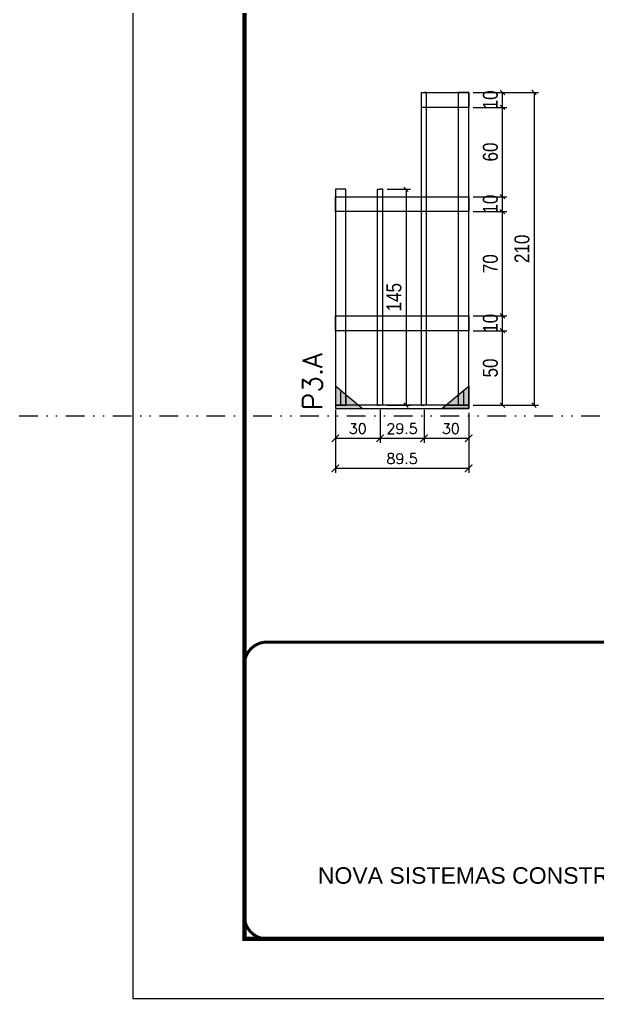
# Model space of a CAD drawing. Extents: x 13770 to 23315, y 867 to 16997.
# Drawn here: x 15908 to 16296, y 7758 to 8416 of the extents above; entities that cross this region are included whole.
import ezdxf

# ---------------------------------------------------------------- set-up
doc = ezdxf.new("R2010")
doc.units = 0
for name, pattern in [('CONTINUO', [0]), ('DASHED', [0.75, 0.5, -0.25]), ('DIVIDE2', [0.625, 0.25, -0.125, 0, -0.125, 0, -0.125]), ('HIDDEN', [0.375, 0.25, -0.125])]:
    doc.linetypes.add(name, pattern=pattern)
for name, color, linetype in [('COTA', 241, 'Continuous'), ('Nível', 160, 'Continuous'), ('SARR_2.2x10', 60, 'Continuous'), ('SARR_3.5x7', 81, 'Continuous'), ('SARR_7x7', 40, 'Continuous')]:
    doc.layers.add(name, color=color, linetype=linetype)
for name, color, linetype, lineweight in [('Folhas', 255, 'Continuous', 9), ('Madeira', 126, 'Continuous', 18), ('Sarr 2.2x7', 40, 'Continuous', 9), ('SARRAFO DE PRESSAO', 251, 'DASHED', 9), ('Texto Seção', 7, 'Continuous', 15)]:
    doc.layers.add(name, color=color, linetype=linetype, lineweight=lineweight)
doc.styles.add('ARIAL', font='arial.ttf')
doc.styles.add('COTA TECNICA', font='techl___.ttf', dxfattribs={"height": 10})
doc.styles.add('REGUA-120', font='ROMANS.shx', dxfattribs={"height": 15})
doc.styles.add('ROMANS', font='romans.shx')
doc.dimstyles.new('Cota Paínel', dxfattribs={"dimtxt": 7, "dimasz": 5, "dimexe": 3, "dimexo": 3, "dimgap": 3, "dimtad": 1, "dimdec": 1, "dimzin": 12, "dimdsep": 46, "dimtxsty": 'ROMANS', "dimblk": 'ARCHTICK', "dimcen": 0, "dimclrd": 4, "dimclre": 4, "dimclrt": 1, "dimadec": 1, "dimazin": 3, "dimtfac": 1, "dimtdec": 1, "dimtmove": 0, "dimatfit": 3, "dimldrblk": 'OBLIQUE', "dimfxl": 1, "dimtolj": 1, "dimtzin": 12, "dimarcsym": 0})
doc.dimstyles.new('PAINEL', dxfattribs={"dimtxt": 10, "dimasz": 3, "dimexe": 3, "dimexo": 3, "dimgap": 3, "dimtad": 1, "dimdec": 1, "dimzin": 12, "dimdsep": 46, "dimtxsty": 'COTA TECNICA', "dimblk1": 'OBLIQUE', "dimblk2": 'OBLIQUE', "dimsah": 1, "dimcen": 0.9, "dimclrd": 4, "dimclre": 4, "dimclrt": 240, "dimadec": 1, "dimazin": 3, "dimtfac": 1, "dimtdec": 1, "dimtmove": 0, "dimatfit": 3, "dimfxl": 1, "dimtolj": 1, "dimtzin": 12, "dimarcsym": 0})

# ---------------------------------------------------------------- blocks, each defined once
blk = doc.blocks.new('9999999999')
at = {"color": 30, "linetype": 'CONTINUO', "const_width": 2}
blk.add_lwpolyline([(99583.98, 34230.21), (99583.98, 34414.45, 0.414214), (99568.98, 34429.45), (98228.98, 34429.45, 0.414214), (98213.98, 34414.45), (98213.98, 34245.21, 0.414214), (98228.98, 34230.21), (99583.98, 34230.21)], format="xyb", dxfattribs=at)
at = {"layer": 'Folhas'}
blk.add_lwpolyline([(98138.98, 34190.21), (99623.98, 34190.21), (99623.98, 35240.21), (98138.98, 35240.21)], close=True, dxfattribs=at)
at = {"layer": 'Folhas', "color": 30, "const_width": 3}
blk.add_lwpolyline([(98213.98, 34230.21), (99583.98, 34230.21), (99583.98, 35200.21), (98213.98, 35200.21)], close=True, dxfattribs=at)
at = {"color": 7, "linetype": 'Continuous', "ltscale": 5, "style": 'ARIAL'}
blk.add_text('NOVA SISTEMAS CONSTRUTIVOS', height=11.0592, dxfattribs=at).set_placement((98263.19, 34267.21))
blk = doc.blocks.new('_ArchTick')
at = {"color": 0, "linetype": 'ByBlock', "const_width": 0.15}
blk.add_lwpolyline([(-0.5, -0.5), (0.5, 0.5)], dxfattribs=at)
blk = doc.blocks.new('*D877')
at = {"layer": 'COTA', "color": 4, "lineweight": -2, "transparency": 16777216}
for p, q in [((16120.52, 8138.58), (16120.52, 8111.4)), ((16210.02, 8138.58), (16210.02, 8111.4)), ((16210.02, 8114.4), (16120.52, 8114.4))]:
    blk.add_line(p, q, dxfattribs=at)
at = {"layer": 'Defpoints', "color": 0, "transparency": 16777216}
for p in [(16120.52, 8141.58), (16210.02, 8141.58), (16120.52, 8114.4)]:
    blk.add_point(p, dxfattribs=at)
at = {"layer": 'COTA', "color": 4, "lineweight": -2, "transparency": 16777216, "xscale": 5, "yscale": 5, "zscale": 5, "rotation": 180}
blk.add_blockref('_ArchTick', (16120.52, 8114.4), dxfattribs=at)
at = {"layer": 'COTA', "color": 4, "lineweight": -2, "transparency": 16777216, "xscale": 5, "yscale": 5, "zscale": 5}
blk.add_blockref('_ArchTick', (16210.02, 8114.4), dxfattribs=at)
at = {"layer": 'COTA', "color": 1, "transparency": 16777216, "insert": (16165.27, 8120.9), "char_height": 7, "attachment_point": 5, "style": 'ROMANS'}
blk.add_mtext('\\A1;89.5', dxfattribs=at)
blk = doc.blocks.new('_Oblique')
at = {"color": 0, "linetype": 'ByBlock', "lineweight": -2}
blk.add_line((-0.5, -0.5), (0.5, 0.5), dxfattribs=at)
blk = doc.blocks.new('*D878')
at = {"layer": 'COTA', "color": 4, "lineweight": -2, "transparency": 16777216}
for p, q in [((16180.02, 8153.78), (16180.02, 8131.58)), ((16210.02, 8151.58), (16210.02, 8131.58)), ((16180.02, 8134.58), (16210.02, 8134.58))]:
    blk.add_line(p, q, dxfattribs=at)
at = {"layer": 'Defpoints', "color": 0, "transparency": 16777216}
for p in [(16180.02, 8156.78), (16210.02, 8154.58), (16210.02, 8134.58)]:
    blk.add_point(p, dxfattribs=at)
at = {"layer": 'COTA', "color": 4, "lineweight": -2, "transparency": 16777216, "xscale": 5, "yscale": 5, "zscale": 5, "rotation": 180}
blk.add_blockref('_ArchTick', (16180.02, 8134.58), dxfattribs=at)
at = {"layer": 'COTA', "color": 4, "lineweight": -2, "transparency": 16777216, "xscale": 5, "yscale": 5, "zscale": 5}
blk.add_blockref('_ArchTick', (16210.02, 8134.58), dxfattribs=at)
at = {"layer": 'COTA', "color": 1, "transparency": 16777216, "insert": (16198.02, 8141.08), "char_height": 7, "attachment_point": 5, "style": 'ROMANS'}
blk.add_mtext('\\A1;30', dxfattribs=at)
blk = doc.blocks.new('*D879')
at = {"layer": 'COTA', "color": 4, "lineweight": -2, "transparency": 16777216}
for p, q in [((16120.52, 8153.78), (16120.52, 8131.58)), ((16150.52, 8153.78), (16150.52, 8131.58)), ((16120.52, 8134.58), (16150.52, 8134.58))]:
    blk.add_line(p, q, dxfattribs=at)
at = {"layer": 'Defpoints', "color": 0, "transparency": 16777216}
for p in [(16120.52, 8156.78), (16150.52, 8156.78), (16150.52, 8134.58)]:
    blk.add_point(p, dxfattribs=at)
at = {"layer": 'COTA', "color": 4, "lineweight": -2, "transparency": 16777216, "xscale": 5, "yscale": 5, "zscale": 5, "rotation": 180}
blk.add_blockref('_ArchTick', (16120.52, 8134.58), dxfattribs=at)
at = {"layer": 'COTA', "color": 4, "lineweight": -2, "transparency": 16777216, "xscale": 5, "yscale": 5, "zscale": 5}
blk.add_blockref('_ArchTick', (16150.52, 8134.58), dxfattribs=at)
at = {"layer": 'COTA', "color": 1, "transparency": 16777216, "insert": (16135.52, 8141.08), "char_height": 7, "attachment_point": 5, "style": 'ROMANS'}
blk.add_mtext('\\A1;30', dxfattribs=at)
blk = doc.blocks.new('*D880')
at = {"layer": 'COTA', "color": 4, "lineweight": -2, "transparency": 16777216}
for p, q in [((16150.52, 8153.78), (16150.52, 8131.58)), ((16180.02, 8153.78), (16180.02, 8131.58)), ((16150.52, 8134.58), (16180.02, 8134.58))]:
    blk.add_line(p, q, dxfattribs=at)
at = {"layer": 'Defpoints', "color": 0, "transparency": 16777216}
for p in [(16150.52, 8156.78), (16180.02, 8156.78), (16180.02, 8134.58)]:
    blk.add_point(p, dxfattribs=at)
at = {"layer": 'COTA', "color": 4, "lineweight": -2, "transparency": 16777216, "xscale": 5, "yscale": 5, "zscale": 5, "rotation": 180}
blk.add_blockref('_ArchTick', (16150.52, 8134.58), dxfattribs=at)
at = {"layer": 'COTA', "color": 4, "lineweight": -2, "transparency": 16777216, "xscale": 5, "yscale": 5, "zscale": 5}
blk.add_blockref('_ArchTick', (16180.02, 8134.58), dxfattribs=at)
at = {"layer": 'COTA', "color": 1, "transparency": 16777216, "insert": (16165.27, 8141.08), "char_height": 7, "attachment_point": 5, "style": 'ROMANS'}
blk.add_mtext('\\A1;29.5', dxfattribs=at)
blk = doc.blocks.new('*D881')
at = {"layer": 'COTA', "color": 4, "lineweight": -2, "transparency": 16777216}
for p, q in [((16213.02, 8206.78), (16235.72, 8206.78)), ((16232.72, 8156.78), (16232.72, 8206.78)), ((16213.02, 8156.78), (16235.72, 8156.78))]:
    blk.add_line(p, q, dxfattribs=at)
at = {"layer": 'Defpoints', "color": 0, "transparency": 16777216}
for p in [(16210.02, 8206.78), (16232.72, 8206.78), (16210.02, 8156.78)]:
    blk.add_point(p, dxfattribs=at)
at = {"layer": 'COTA', "color": 4, "lineweight": -2, "transparency": 16777216, "xscale": 3, "yscale": 3, "zscale": 3}
for p, rotation in [((16232.72, 8206.78), 90), ((16232.72, 8156.78), 270)]:
    blk.add_blockref('_Oblique', p, dxfattribs=dict(at, rotation=rotation))
at = {"layer": 'COTA', "color": 240, "transparency": 16777216, "insert": (16224.61, 8181.78), "char_height": 10, "attachment_point": 5, "rotation": 90, "style": 'COTA TECNICA'}
blk.add_mtext('\\A1;50', dxfattribs=at)
blk = doc.blocks.new('*D882')
at = {"layer": 'COTA', "color": 4, "lineweight": -2, "transparency": 16777216}
for p, q in [((16213.02, 8216.78), (16235.72, 8216.78)), ((16232.72, 8206.78), (16232.72, 8216.78)), ((16213.02, 8206.78), (16235.72, 8206.78))]:
    blk.add_line(p, q, dxfattribs=at)
at = {"layer": 'Defpoints', "color": 0, "transparency": 16777216}
for p in [(16210.02, 8216.78), (16232.72, 8216.78), (16210.02, 8206.78)]:
    blk.add_point(p, dxfattribs=at)
at = {"layer": 'COTA', "color": 4, "lineweight": -2, "transparency": 16777216, "xscale": 3, "yscale": 3, "zscale": 3}
for p, rotation in [((16232.72, 8216.78), 90), ((16232.72, 8206.78), 270)]:
    blk.add_blockref('_Oblique', p, dxfattribs=dict(at, rotation=rotation))
at = {"layer": 'COTA', "color": 240, "transparency": 16777216, "insert": (16224.61, 8211.78), "char_height": 10, "attachment_point": 5, "rotation": 90, "style": 'COTA TECNICA'}
blk.add_mtext('\\A1;10', dxfattribs=at)
blk = doc.blocks.new('*D883')
at = {"layer": 'COTA', "color": 4, "lineweight": -2, "transparency": 16777216}
for p, q in [((16213.02, 8286.78), (16235.72, 8286.78)), ((16232.72, 8216.78), (16232.72, 8286.78)), ((16213.02, 8216.78), (16235.72, 8216.78))]:
    blk.add_line(p, q, dxfattribs=at)
at = {"layer": 'Defpoints', "color": 0, "transparency": 16777216}
for p in [(16210.02, 8286.78), (16232.72, 8286.78), (16210.02, 8216.78)]:
    blk.add_point(p, dxfattribs=at)
at = {"layer": 'COTA', "color": 4, "lineweight": -2, "transparency": 16777216, "xscale": 3, "yscale": 3, "zscale": 3}
for p, rotation in [((16232.72, 8286.78), 90), ((16232.72, 8216.78), 270)]:
    blk.add_blockref('_Oblique', p, dxfattribs=dict(at, rotation=rotation))
at = {"layer": 'COTA', "color": 240, "transparency": 16777216, "insert": (16224.61, 8251.78), "char_height": 10, "attachment_point": 5, "rotation": 90, "style": 'COTA TECNICA'}
blk.add_mtext('\\A1;70', dxfattribs=at)
blk = doc.blocks.new('*D884')
at = {"layer": 'COTA', "color": 4, "lineweight": -2, "transparency": 16777216}
for p, q in [((16213.02, 8296.78), (16235.72, 8296.78)), ((16232.72, 8286.78), (16232.72, 8296.78)), ((16213.02, 8286.78), (16235.72, 8286.78))]:
    blk.add_line(p, q, dxfattribs=at)
at = {"layer": 'Defpoints', "color": 0, "transparency": 16777216}
for p in [(16210.02, 8296.78), (16232.72, 8296.78), (16210.02, 8286.78)]:
    blk.add_point(p, dxfattribs=at)
at = {"layer": 'COTA', "color": 4, "lineweight": -2, "transparency": 16777216, "xscale": 3, "yscale": 3, "zscale": 3}
for p, rotation in [((16232.72, 8296.78), 90), ((16232.72, 8286.78), 270)]:
    blk.add_blockref('_Oblique', p, dxfattribs=dict(at, rotation=rotation))
at = {"layer": 'COTA', "color": 240, "transparency": 16777216, "insert": (16224.61, 8291.78), "char_height": 10, "attachment_point": 5, "rotation": 90, "style": 'COTA TECNICA'}
blk.add_mtext('\\A1;10', dxfattribs=at)
blk = doc.blocks.new('*D885')
at = {"layer": 'COTA', "color": 4, "lineweight": -2, "transparency": 16777216}
for p, q in [((16213.02, 8356.78), (16235.72, 8356.78)), ((16232.72, 8296.78), (16232.72, 8356.78)), ((16213.02, 8296.78), (16235.72, 8296.78))]:
    blk.add_line(p, q, dxfattribs=at)
at = {"layer": 'Defpoints', "color": 0, "transparency": 16777216}
for p in [(16210.02, 8356.78), (16232.72, 8356.78), (16210.02, 8296.78)]:
    blk.add_point(p, dxfattribs=at)
at = {"layer": 'COTA', "color": 4, "lineweight": -2, "transparency": 16777216, "xscale": 3, "yscale": 3, "zscale": 3}
for p, rotation in [((16232.72, 8356.78), 90), ((16232.72, 8296.78), 270)]:
    blk.add_blockref('_Oblique', p, dxfattribs=dict(at, rotation=rotation))
at = {"layer": 'COTA', "color": 240, "transparency": 16777216, "insert": (16224.61, 8326.78), "char_height": 10, "attachment_point": 5, "rotation": 90, "style": 'COTA TECNICA'}
blk.add_mtext('\\A1;60', dxfattribs=at)
blk = doc.blocks.new('*D886')
at = {"layer": 'COTA', "color": 4, "lineweight": -2, "transparency": 16777216}
for p, q in [((16213.02, 8366.78), (16256.93, 8366.78)), ((16253.93, 8366.78), (16253.93, 8156.78)), ((16213.02, 8156.78), (16256.93, 8156.78))]:
    blk.add_line(p, q, dxfattribs=at)
at = {"layer": 'Defpoints', "color": 0, "transparency": 16777216}
for p in [(16210.02, 8366.78), (16210.02, 8156.78), (16253.93, 8156.78)]:
    blk.add_point(p, dxfattribs=at)
at = {"layer": 'COTA', "color": 4, "lineweight": -2, "transparency": 16777216, "xscale": 3, "yscale": 3, "zscale": 3}
for p, rotation in [((16253.93, 8366.78), 90), ((16253.93, 8156.78), 270)]:
    blk.add_blockref('_Oblique', p, dxfattribs=dict(at, rotation=rotation))
at = {"layer": 'COTA', "color": 240, "transparency": 16777216, "insert": (16245.83, 8261.78), "char_height": 10, "attachment_point": 5, "rotation": 90, "style": 'COTA TECNICA'}
blk.add_mtext('\\A1;210', dxfattribs=at)
blk = doc.blocks.new('*D887')
at = {"layer": 'COTA', "color": 4, "lineweight": -2, "transparency": 16777216}
for p, q in [((16155.27, 8301.78), (16170.97, 8301.78)), ((16167.97, 8301.78), (16167.97, 8156.78)), ((16155.27, 8156.78), (16170.97, 8156.78))]:
    blk.add_line(p, q, dxfattribs=at)
at = {"layer": 'Defpoints', "color": 0, "transparency": 16777216}
for p in [(16152.27, 8301.78), (16152.27, 8156.78), (16167.97, 8156.78)]:
    blk.add_point(p, dxfattribs=at)
at = {"layer": 'COTA', "color": 4, "lineweight": -2, "transparency": 16777216, "xscale": 3, "yscale": 3, "zscale": 3}
for p, rotation in [((16167.97, 8301.78), 90), ((16167.97, 8156.78), 270)]:
    blk.add_blockref('_Oblique', p, dxfattribs=dict(at, rotation=rotation))
at = {"layer": 'COTA', "color": 240, "transparency": 16777216, "insert": (16159.86, 8229.28), "char_height": 10, "attachment_point": 5, "rotation": 90, "style": 'COTA TECNICA'}
blk.add_mtext('\\A1;145', dxfattribs=at)
blk = doc.blocks.new('*D888')
at = {"layer": 'COTA', "color": 4, "lineweight": -2, "transparency": 16777216}
for p, q in [((16213.02, 8366.78), (16235.72, 8366.78)), ((16232.72, 8356.78), (16232.72, 8366.78)), ((16213.02, 8356.78), (16235.72, 8356.78))]:
    blk.add_line(p, q, dxfattribs=at)
at = {"layer": 'Defpoints', "color": 0, "transparency": 16777216}
for p in [(16210.02, 8366.78), (16232.72, 8366.78), (16210.02, 8356.78)]:
    blk.add_point(p, dxfattribs=at)
at = {"layer": 'COTA', "color": 4, "lineweight": -2, "transparency": 16777216, "xscale": 3, "yscale": 3, "zscale": 3}
for p, rotation in [((16232.72, 8366.78), 90), ((16232.72, 8356.78), 270)]:
    blk.add_blockref('_Oblique', p, dxfattribs=dict(at, rotation=rotation))
at = {"layer": 'COTA', "color": 240, "transparency": 16777216, "insert": (16224.61, 8361.78), "char_height": 10, "attachment_point": 5, "rotation": 90, "style": 'COTA TECNICA'}
blk.add_mtext('\\A1;10', dxfattribs=at)

msp = doc.modelspace()

# ---------------------------------------------------------------- hatches: boundary and pattern name
at = {"layer": 'Madeira'}
h = msp.add_hatch(color=252, dxfattribs=at)
h.dxf.hatch_style = 2
h.paths.add_polyline_path([(16120.52, 8169.58), (16120.52, 8154.58), (16138.52, 8154.58)])
h = msp.add_hatch(color=252, dxfattribs=at)
h.dxf.hatch_style = 2
h.paths.add_polyline_path([(16210.02, 8169.58), (16210.02, 8154.58), (16192.02, 8154.58)])

# ---------------------------------------------------------------- linework, layer by layer
at = {"layer": 'Madeira', "color": 1, "linetype": 'HIDDEN'}
for p, q in [((16124.02, 8166.08), (16124.02, 8156.78)), ((16124.02, 8166.08), (16124.02, 8156.78)), ((16206.52, 8166.08), (16206.52, 8156.78)), ((16206.52, 8166.08), (16206.52, 8156.78)), ((16130.35, 8156.78), (16120.52, 8156.78)), ((16130.35, 8156.78), (16120.52, 8156.78)), ((16136.32, 8156.78), (16120.52, 8156.78)), ((16127.52, 8162.58), (16127.52, 8156.78)), ((16194.22, 8156.78), (16210.02, 8156.78)), ((16200.19, 8156.78), (16210.02, 8156.78)), ((16200.19, 8156.78), (16210.02, 8156.78))]:
    msp.add_line(p, q, dxfattribs=at)
at = {"layer": 'Madeira'}
msp.add_line((16120.52, 8156.78), (16120.52, 8154.58), dxfattribs=at)
msp.add_line((16120.52, 8156.78), (16120.52, 8154.58), dxfattribs=at)
msp.add_line((16120.52, 8156.78), (16120.52, 8154.58), dxfattribs=at)
at = {"layer": 'Madeira', "color": 0}
for points in [[(16120.52, 8169.58), (16120.52, 8154.58), (16138.52, 8154.58), (16120.52, 8169.58)], [(16210.02, 8169.58), (16210.02, 8154.58), (16192.02, 8154.58), (16210.02, 8169.58)]]:
    msp.add_lwpolyline(points, dxfattribs=at)
at = {"layer": 'Nível', "color": 4, "linetype": 'DIVIDE2', "ltscale": 50}
msp.add_line((13769.54, 8149.58), (21112.79, 8149.58), dxfattribs=at)
at = {"layer": 'Sarr 2.2x7'}
msp.add_lwpolyline([(16210.02, 8156.78), (16120.52, 8156.78), (16120.52, 8154.58), (16210.02, 8154.58)], close=True, dxfattribs=at)
at = {"layer": 'SARR_2.2x10'}
for points in [[(16178.27, 8366.78), (16210.02, 8366.78), (16210.02, 8356.78), (16178.27, 8356.78)], [(16120.52, 8296.78), (16210.02, 8296.78), (16210.02, 8286.78), (16120.52, 8286.78)], [(16120.52, 8216.78), (16210.02, 8216.78), (16210.02, 8206.78), (16120.52, 8206.78)]]:
    msp.add_lwpolyline(points, close=True, dxfattribs=at)
at = {"layer": 'SARR_3.5x7'}
for p, q in [((16178.27, 8156.78), (16178.27, 8366.78)), ((16178.27, 8366.78), (16180.02, 8366.78)), ((16181.77, 8366.78), (16180.02, 8366.78)), ((16181.77, 8156.78), (16181.77, 8366.78)), ((16148.77, 8156.78), (16148.77, 8301.78)), ((16148.77, 8301.78), (16150.52, 8301.78)), ((16152.27, 8301.78), (16150.52, 8301.78)), ((16152.27, 8156.78), (16152.27, 8301.78)), ((16148.77, 8156.78), (16150.52, 8156.78)), ((16152.27, 8156.78), (16150.52, 8156.78)), ((16178.27, 8156.78), (16180.02, 8156.78)), ((16181.77, 8156.78), (16180.02, 8156.78))]:
    msp.add_line(p, q, dxfattribs=at)
at = {"layer": 'SARR_7x7'}
for points in [[(16203.02, 8156.78), (16210.02, 8156.78), (16210.02, 8366.78), (16203.02, 8366.78)], [(16120.52, 8156.78), (16127.52, 8156.78), (16127.52, 8301.78), (16120.52, 8301.78)]]:
    msp.add_lwpolyline(points, close=True, dxfattribs=at)

# ---------------------------------------------------------------- block references
at = {"layer": 'SARRAFO DE PRESSAO', "color": 6, "linetype": 'ByBlock'}
msp.add_blockref('9999999999', (-82154.48, -26431.71), dxfattribs=at)

# ---------------------------------------------------------------- texts
at = {"layer": 'Texto Seção', "style": 'REGUA-120'}
msp.add_text('P3.A', height=13, rotation=90, dxfattribs=at).set_placement((16111.61, 8153.46))

# ---------------------------------------------------------------- dimensions: what is measured, and where the dimension line sits
at = {"layer": 'COTA'}
for base, p1, p2, picture, middle in [((16232.72, 8366.78), (16210.02, 8356.78), (16210.02, 8366.78), '*D888', (16232.72, 8361.78)), ((16232.72, 8296.78), (16210.02, 8286.78), (16210.02, 8296.78), '*D884', (16232.72, 8291.78)), ((16232.72, 8216.78), (16210.02, 8206.78), (16210.02, 8216.78), '*D882', (16232.72, 8211.78))]:
    dim = msp.add_linear_dim(base=base, p1=p1, p2=p2, angle=90, dimstyle='PAINEL', dxfattribs=at)
    dim.commit()
    dim.dimension.update_dxf_attribs({"geometry": picture, "text_midpoint": middle, "dimtype": 160})
for base, p1, p2, angle, dimstyle, picture, middle in [((16253.93, 8156.78), (16210.02, 8366.78), (16210.02, 8156.78), 90, 'PAINEL', '*D886', (16245.83, 8261.78)), ((16232.72, 8356.78), (16210.02, 8296.78), (16210.02, 8356.78), 90, 'PAINEL', '*D885', (16224.61, 8326.78)), ((16167.97, 8156.78), (16152.27, 8301.78), (16152.27, 8156.78), 90, 'PAINEL', '*D887', (16159.86, 8229.28)), ((16232.72, 8286.78), (16210.02, 8216.78), (16210.02, 8286.78), 90, 'PAINEL', '*D883', (16224.61, 8251.78)), ((16232.72, 8206.78), (16210.02, 8156.78), (16210.02, 8206.78), 90, 'PAINEL', '*D881', (16224.61, 8181.78)), ((16120.52, 8114.4), (16210.02, 8141.58), (16120.52, 8141.58), 180, 'Cota Paínel', '*D877', (16165.27, 8120.9))]:
    dim = msp.add_linear_dim(base=base, p1=p1, p2=p2, angle=angle, dimstyle=dimstyle, dxfattribs=at)
    dim.commit()
    dim.dimension.update_dxf_attribs({"geometry": picture, "text_midpoint": middle})
for base, p1, p2, picture, middle in [((16150.52, 8134.58), (16120.52, 8156.78), (16150.52, 8156.78), '*D879', (16135.52, 8141.08)), ((16180.02, 8134.58), (16150.52, 8156.78), (16180.02, 8156.78), '*D880', (16165.27, 8141.08))]:
    dim = msp.add_linear_dim(base=base, p1=p1, p2=p2, dimstyle='Cota Paínel', dxfattribs=at)
    dim.commit()
    dim.dimension.update_dxf_attribs({"geometry": picture, "text_midpoint": middle})
dim = msp.add_linear_dim(base=(16210.02, 8134.58), p1=(16180.02, 8156.78), p2=(16210.02, 8154.58), dimstyle='Cota Paínel', dxfattribs=at)
dim.commit()
dim.dimension.update_dxf_attribs({"geometry": '*D878', "text_midpoint": (16198.02, 8134.58), "dimtype": 160})

doc.saveas('drawing.dxf')
